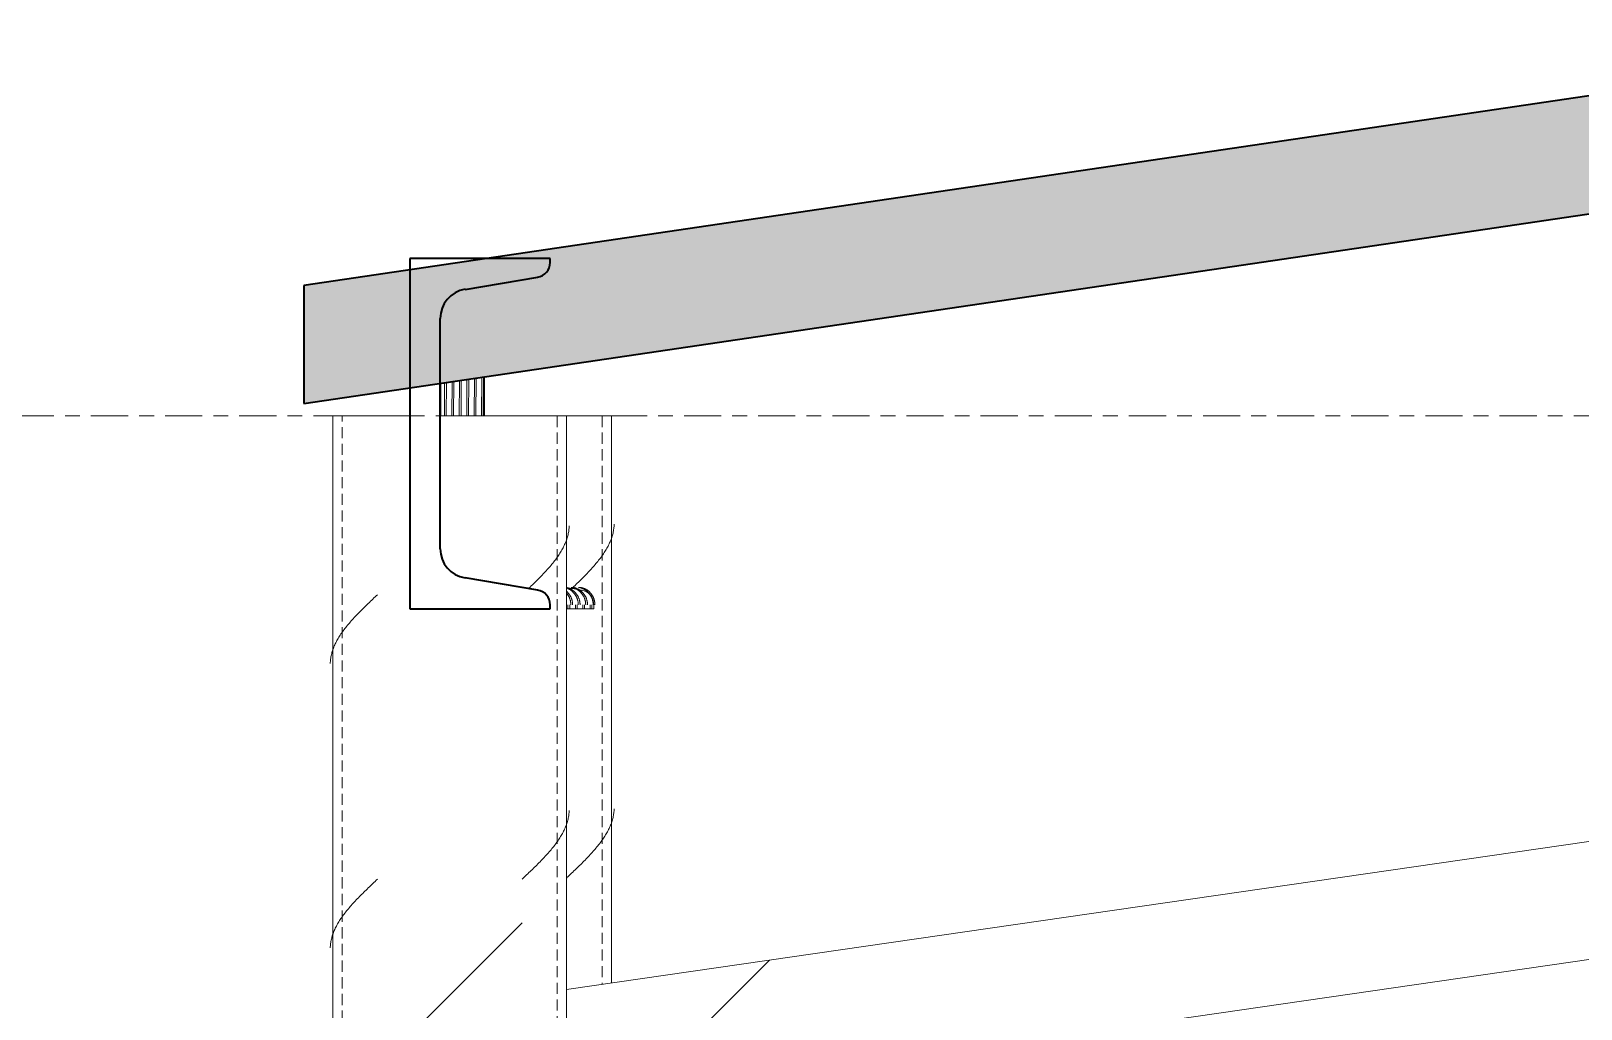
# Model space of a CAD drawing. Header units: centimetres. Extents: x -13467 to 3766, y -437 to 1921.
# Drawn here: x -13135 to -13068.6, y 490.1 to 532 of the extents above; entities that cross this region are included whole.
import ezdxf

# ---------------------------------------------------------------- set-up
doc = ezdxf.new("R2010")
doc.units = ezdxf.units.CM
doc.linetypes.add('Centre', pattern=[3.175, 0.635, -0.475, 1.59, -0.475])
doc.linetypes.add('Hidden', pattern=[0.714375, 0.47625, -0.238125])
for name, color, linetype, lineweight in [('A-FLOR-LEVL', 7, 'Continuous', 9), ('A-ROOF', 7, 'Continuous', 9), ('A-ROOF-PATT', 7, 'Continuous', 35), ('S-BEAM', 7, 'Continuous', 9), ('S-COLS', 7, 'Continuous', 9)]:
    doc.layers.add(name, color=color, linetype=linetype, lineweight=lineweight)
pattern_1 = [(45, (-5050.647, 712), (-25.14472, 25.14472), []), (45, (-5050.647, 750.1), (-25.14472, 25.14472), [])]

# ---------------------------------------------------------------- blocks, each defined once
blk = doc.blocks.new('FP_1-Sección 1-1')
at = {"layer": 'S-COLS'}
blk.add_line((-13112.09, 448.625), (-13112.09, 515.53), dxfattribs=at)
at = {"layer": 'S-COLS', "color": 9, "true_color": 0xc0c0c0}
for p, q in [((-13112.023, 510.441), (-13112.012, 510.487)), ((-13112.012, 510.487), (-13112.003, 510.534)), ((-13112.003, 510.534), (-13111.995, 510.581)), ((-13111.995, 510.581), (-13111.989, 510.628)), ((-13111.989, 510.628), (-13111.983, 510.674)), ((-13111.983, 510.674), (-13111.979, 510.721)), ((-13111.979, 510.721), (-13111.976, 510.768)), ((-13111.976, 510.768), (-13111.974, 510.815)), ((-13112.287, 509.786), (-13112.261, 509.833)), ((-13112.261, 509.833), (-13112.236, 509.88)), ((-13112.236, 509.88), (-13112.212, 509.926)), ((-13112.212, 509.926), (-13112.189, 509.973)), ((-13112.189, 509.973), (-13112.168, 510.02)), ((-13112.168, 510.02), (-13112.147, 510.067)), ((-13112.147, 510.067), (-13112.127, 510.113)), ((-13112.127, 510.113), (-13112.109, 510.16)), ((-13112.109, 510.16), (-13112.092, 510.207)), ((-13112.092, 510.207), (-13112.076, 510.254)), ((-13112.076, 510.254), (-13112.061, 510.3)), ((-13112.061, 510.3), (-13112.047, 510.347)), ((-13112.047, 510.347), (-13112.034, 510.394)), ((-13112.034, 510.394), (-13112.023, 510.441)), ((-13112.751, 509.131), (-13112.713, 509.178)), ((-13112.713, 509.178), (-13112.675, 509.225)), ((-13112.675, 509.225), (-13112.638, 509.272)), ((-13112.638, 509.272), (-13112.601, 509.318)), ((-13112.601, 509.318), (-13112.566, 509.365)), ((-13112.566, 509.365), (-13112.531, 509.412)), ((-13112.531, 509.412), (-13112.497, 509.459)), ((-13112.497, 509.459), (-13112.464, 509.505)), ((-13112.464, 509.505), (-13112.432, 509.552)), ((-13112.432, 509.552), (-13112.401, 509.599)), ((-13112.401, 509.599), (-13112.371, 509.646)), ((-13112.371, 509.646), (-13112.342, 509.693)), ((-13112.342, 509.693), (-13112.314, 509.739)), ((-13112.314, 509.739), (-13112.287, 509.786)), ((-13113.361, 508.477), (-13113.314, 508.524)), ((-13113.314, 508.524), (-13113.268, 508.57)), ((-13113.268, 508.57), (-13113.221, 508.617)), ((-13113.221, 508.617), (-13113.176, 508.664)), ((-13113.176, 508.664), (-13113.131, 508.711)), ((-13113.131, 508.711), (-13113.086, 508.757)), ((-13113.086, 508.757), (-13113.042, 508.804)), ((-13113.042, 508.804), (-13112.999, 508.851)), ((-13112.999, 508.851), (-13112.956, 508.898)), ((-13112.956, 508.898), (-13112.914, 508.944)), ((-13112.914, 508.944), (-13112.872, 508.991)), ((-13112.872, 508.991), (-13112.831, 509.038)), ((-13112.831, 509.038), (-13112.791, 509.085)), ((-13112.791, 509.085), (-13112.751, 509.131)), ((-13113.698, 508.15), (-13113.649, 508.196)), ((-13113.649, 508.196), (-13113.601, 508.243)), ((-13113.601, 508.243), (-13113.552, 508.29)), ((-13113.552, 508.29), (-13113.504, 508.337)), ((-13113.504, 508.337), (-13113.456, 508.383)), ((-13113.456, 508.383), (-13113.408, 508.43)), ((-13113.408, 508.43), (-13113.361, 508.477)), ((-13111.979, 498.532), (-13111.976, 498.578)), ((-13111.976, 498.578), (-13111.974, 498.625)), ((-13112.168, 497.83), (-13112.147, 497.877)), ((-13112.147, 497.877), (-13112.127, 497.924)), ((-13112.127, 497.924), (-13112.109, 497.971)), ((-13112.109, 497.971), (-13112.092, 498.017)), ((-13112.092, 498.017), (-13112.076, 498.064)), ((-13112.076, 498.064), (-13112.061, 498.111)), ((-13112.061, 498.111), (-13112.047, 498.158)), ((-13112.047, 498.158), (-13112.034, 498.204)), ((-13112.034, 498.204), (-13112.023, 498.251)), ((-13112.023, 498.251), (-13112.012, 498.298)), ((-13112.012, 498.298), (-13112.003, 498.345)), ((-13112.003, 498.345), (-13111.995, 498.391)), ((-13111.995, 498.391), (-13111.989, 498.438)), ((-13111.989, 498.438), (-13111.983, 498.485)), ((-13111.983, 498.485), (-13111.979, 498.532)), ((-13112.566, 497.176), (-13112.531, 497.223)), ((-13112.531, 497.223), (-13112.497, 497.269)), ((-13112.497, 497.269), (-13112.464, 497.316)), ((-13112.464, 497.316), (-13112.432, 497.363)), ((-13112.432, 497.363), (-13112.401, 497.41)), ((-13112.401, 497.41), (-13112.371, 497.456)), ((-13112.371, 497.456), (-13112.342, 497.503)), ((-13112.342, 497.503), (-13112.314, 497.55)), ((-13112.314, 497.55), (-13112.287, 497.597)), ((-13112.287, 497.597), (-13112.261, 497.643)), ((-13112.261, 497.643), (-13112.236, 497.69)), ((-13112.236, 497.69), (-13112.212, 497.737)), ((-13112.212, 497.737), (-13112.189, 497.784)), ((-13112.189, 497.784), (-13112.168, 497.83)), ((-13113.131, 496.521), (-13113.086, 496.568)), ((-13113.086, 496.568), (-13113.042, 496.615)), ((-13113.042, 496.615), (-13112.999, 496.661)), ((-13112.999, 496.661), (-13112.956, 496.708)), ((-13112.956, 496.708), (-13112.914, 496.755)), ((-13112.914, 496.755), (-13112.872, 496.802)), ((-13112.872, 496.802), (-13112.831, 496.849)), ((-13112.831, 496.849), (-13112.791, 496.895)), ((-13112.791, 496.895), (-13112.751, 496.942)), ((-13112.751, 496.942), (-13112.713, 496.989)), ((-13112.713, 496.989), (-13112.675, 497.036)), ((-13112.675, 497.036), (-13112.638, 497.082)), ((-13112.638, 497.082), (-13112.601, 497.129)), ((-13112.601, 497.129), (-13112.566, 497.176)), ((-13113.797, 495.867), (-13113.748, 495.913)), ((-13113.748, 495.913), (-13113.698, 495.96)), ((-13113.698, 495.96), (-13113.649, 496.007)), ((-13113.649, 496.007), (-13113.601, 496.054)), ((-13113.601, 496.054), (-13113.552, 496.1)), ((-13113.552, 496.1), (-13113.504, 496.147)), ((-13113.504, 496.147), (-13113.456, 496.194)), ((-13113.456, 496.194), (-13113.408, 496.241)), ((-13113.408, 496.241), (-13113.361, 496.287)), ((-13113.361, 496.287), (-13113.314, 496.334)), ((-13113.314, 496.334), (-13113.268, 496.381)), ((-13113.268, 496.381), (-13113.221, 496.428)), ((-13113.221, 496.428), (-13113.176, 496.474)), ((-13113.176, 496.474), (-13113.131, 496.521)), ((-13113.995, 495.68), (-13113.945, 495.726)), ((-13113.945, 495.726), (-13113.896, 495.773)), ((-13113.896, 495.773), (-13113.846, 495.82)), ((-13113.846, 495.82), (-13113.797, 495.867))]:
    blk.add_line(p, q, dxfattribs=at)
blk = doc.blocks.new('FP_2-Sección 1-1')
at = {"layer": 'S-COLS'}
blk.add_line((-13122.09, 515.53), (-13122.09, 448.625), dxfattribs=at)
at = {"layer": 'S-COLS', "color": 9, "true_color": 0xc0c0c0}
for p, q in [((-13120.235, 507.822), (-13120.185, 507.869)), ((-13120.959, 507.121), (-13120.913, 507.168)), ((-13120.913, 507.168), (-13120.866, 507.214)), ((-13120.866, 507.214), (-13120.819, 507.261)), ((-13120.819, 507.261), (-13120.772, 507.308)), ((-13120.772, 507.308), (-13120.724, 507.355)), ((-13120.724, 507.355), (-13120.676, 507.401)), ((-13120.676, 507.401), (-13120.628, 507.448)), ((-13120.628, 507.448), (-13120.579, 507.495)), ((-13120.579, 507.495), (-13120.531, 507.542)), ((-13120.531, 507.542), (-13120.482, 507.588)), ((-13120.482, 507.588), (-13120.432, 507.635)), ((-13120.432, 507.635), (-13120.383, 507.682)), ((-13120.383, 507.682), (-13120.334, 507.729)), ((-13120.334, 507.729), (-13120.284, 507.776)), ((-13120.284, 507.776), (-13120.235, 507.822)), ((-13121.543, 506.466), (-13121.505, 506.513)), ((-13121.505, 506.513), (-13121.467, 506.56)), ((-13121.467, 506.56), (-13121.429, 506.607)), ((-13121.429, 506.607), (-13121.389, 506.653)), ((-13121.389, 506.653), (-13121.349, 506.7)), ((-13121.349, 506.7), (-13121.308, 506.747)), ((-13121.308, 506.747), (-13121.266, 506.794)), ((-13121.266, 506.794), (-13121.224, 506.84)), ((-13121.224, 506.84), (-13121.181, 506.887)), ((-13121.181, 506.887), (-13121.138, 506.934)), ((-13121.138, 506.934), (-13121.094, 506.981)), ((-13121.094, 506.981), (-13121.049, 507.027)), ((-13121.049, 507.027), (-13121.004, 507.074)), ((-13121.004, 507.074), (-13120.959, 507.121)), ((-13121.968, 505.812), (-13121.944, 505.859)), ((-13121.944, 505.859), (-13121.919, 505.905)), ((-13121.919, 505.905), (-13121.893, 505.952)), ((-13121.893, 505.952), (-13121.866, 505.999)), ((-13121.866, 505.999), (-13121.838, 506.046)), ((-13121.838, 506.046), (-13121.809, 506.092)), ((-13121.809, 506.092), (-13121.779, 506.139)), ((-13121.779, 506.139), (-13121.748, 506.186)), ((-13121.748, 506.186), (-13121.716, 506.233)), ((-13121.716, 506.233), (-13121.683, 506.279)), ((-13121.683, 506.279), (-13121.649, 506.326)), ((-13121.649, 506.326), (-13121.614, 506.373)), ((-13121.614, 506.373), (-13121.579, 506.42)), ((-13121.579, 506.42), (-13121.543, 506.466)), ((-13122.185, 505.157), (-13122.177, 505.204)), ((-13122.177, 505.204), (-13122.168, 505.251)), ((-13122.168, 505.251), (-13122.157, 505.297)), ((-13122.157, 505.297), (-13122.146, 505.344)), ((-13122.146, 505.344), (-13122.133, 505.391)), ((-13122.133, 505.391), (-13122.119, 505.438)), ((-13122.119, 505.438), (-13122.104, 505.484)), ((-13122.104, 505.484), (-13122.088, 505.531)), ((-13122.088, 505.531), (-13122.071, 505.578)), ((-13122.071, 505.578), (-13122.053, 505.625)), ((-13122.053, 505.625), (-13122.033, 505.672)), ((-13122.033, 505.672), (-13122.012, 505.718)), ((-13122.012, 505.718), (-13121.991, 505.765)), ((-13121.991, 505.765), (-13121.968, 505.812)), ((-13122.206, 504.923), (-13122.204, 504.97)), ((-13122.204, 504.97), (-13122.201, 505.017)), ((-13122.201, 505.017), (-13122.197, 505.064)), ((-13122.197, 505.064), (-13122.191, 505.11)), ((-13122.191, 505.11), (-13122.185, 505.157)), ((-13120.676, 495.212), (-13120.628, 495.259)), ((-13120.628, 495.259), (-13120.579, 495.306)), ((-13120.579, 495.306), (-13120.531, 495.352)), ((-13120.531, 495.352), (-13120.482, 495.399)), ((-13120.482, 495.399), (-13120.432, 495.446)), ((-13120.432, 495.446), (-13120.383, 495.493)), ((-13120.383, 495.493), (-13120.334, 495.539)), ((-13120.334, 495.539), (-13120.284, 495.586)), ((-13120.284, 495.586), (-13120.235, 495.633)), ((-13120.235, 495.633), (-13120.185, 495.68)), ((-13121.349, 494.511), (-13121.308, 494.557)), ((-13121.308, 494.557), (-13121.266, 494.604)), ((-13121.266, 494.604), (-13121.224, 494.651)), ((-13121.224, 494.651), (-13121.181, 494.698)), ((-13121.181, 494.698), (-13121.138, 494.744)), ((-13121.138, 494.744), (-13121.094, 494.791)), ((-13121.094, 494.791), (-13121.049, 494.838)), ((-13121.049, 494.838), (-13121.004, 494.885)), ((-13121.004, 494.885), (-13120.959, 494.932)), ((-13120.959, 494.932), (-13120.913, 494.978)), ((-13120.913, 494.978), (-13120.866, 495.025)), ((-13120.866, 495.025), (-13120.819, 495.072)), ((-13120.819, 495.072), (-13120.772, 495.119)), ((-13120.772, 495.119), (-13120.724, 495.165)), ((-13120.724, 495.165), (-13120.676, 495.212)), ((-13121.838, 493.856), (-13121.809, 493.903)), ((-13121.809, 493.903), (-13121.779, 493.95)), ((-13121.779, 493.95), (-13121.748, 493.996)), ((-13121.748, 493.996), (-13121.716, 494.043)), ((-13121.716, 494.043), (-13121.683, 494.09)), ((-13121.683, 494.09), (-13121.649, 494.137)), ((-13121.649, 494.137), (-13121.614, 494.183)), ((-13121.614, 494.183), (-13121.579, 494.23)), ((-13121.579, 494.23), (-13121.543, 494.277)), ((-13121.543, 494.277), (-13121.505, 494.324)), ((-13121.505, 494.324), (-13121.467, 494.37)), ((-13121.467, 494.37), (-13121.429, 494.417)), ((-13121.429, 494.417), (-13121.389, 494.464)), ((-13121.389, 494.464), (-13121.349, 494.511)), ((-13122.133, 493.202), (-13122.119, 493.248)), ((-13122.119, 493.248), (-13122.104, 493.295)), ((-13122.104, 493.295), (-13122.088, 493.342)), ((-13122.088, 493.342), (-13122.071, 493.389)), ((-13122.071, 493.389), (-13122.053, 493.435)), ((-13122.053, 493.435), (-13122.033, 493.482)), ((-13122.033, 493.482), (-13122.012, 493.529)), ((-13122.012, 493.529), (-13121.991, 493.576)), ((-13121.991, 493.576), (-13121.968, 493.622)), ((-13121.968, 493.622), (-13121.944, 493.669)), ((-13121.944, 493.669), (-13121.919, 493.716)), ((-13121.919, 493.716), (-13121.893, 493.763)), ((-13121.893, 493.763), (-13121.866, 493.809)), ((-13121.866, 493.809), (-13121.838, 493.856)), ((-13122.206, 492.734), (-13122.204, 492.781)), ((-13122.204, 492.781), (-13122.201, 492.827)), ((-13122.201, 492.827), (-13122.197, 492.874)), ((-13122.197, 492.874), (-13122.191, 492.921)), ((-13122.191, 492.921), (-13122.185, 492.968)), ((-13122.185, 492.968), (-13122.177, 493.015)), ((-13122.177, 493.015), (-13122.168, 493.061)), ((-13122.168, 493.061), (-13122.157, 493.108)), ((-13122.157, 493.108), (-13122.146, 493.155)), ((-13122.146, 493.155), (-13122.133, 493.202))]:
    blk.add_line(p, q, dxfattribs=at)
blk = doc.blocks.new('HSS Rectangular-Column - 100 x 100 mm-1472442-Sección 1-1')
at = {"layer": 'S-COLS', "true_color": 0xc0c0c0}
h = blk.add_hatch(dxfattribs=at)
h.set_pattern_fill('FP_6', color=9, style=0, pattern_type=2)
h.set_pattern_definition(pattern_1)
h.paths.add_polyline_path([(-13114.908, 46.025), (-13113.995, 46.025), (-13113.995, 440.53), (-13120.185, 440.53), (-13120.111, 436.818), (-13118.723, 436.818), (-13118.564, 436.5), (-13120.185, 436.5), (-13120.111, 241.818), (-13118.723, 241.818), (-13118.564, 241.5), (-13120.185, 241.5), (-13120.185, 46.025)])
h.paths.add_polyline_path([(-13113.995, 441.483), (-13113.995, 449.578), (-13120.185, 449.574), (-13120.175, 441.483), (-13114.908, 441.483)])
h.paths.add_polyline_path([(-13120.185, 450.526), (-13120.175, 450.53), (-13113.995, 450.53), (-13113.995, 507.27), (-13118.801, 507.27), (-13118.801, 515.53), (-13120.185, 515.53), (-13120.185, 450.53)])
h.paths.add_polyline_path([(-13113.995, 508.181), (-13113.995, 515.53), (-13117.497, 515.53), (-13117.497, 509.842), (-13117.195, 509.02), (-13116.433, 508.587), (-13114.908, 508.333)])
at = {"layer": 'S-COLS'}
for p, q in [((-13122.09, 515.53), (-13120.185, 515.53)), ((-13118.792, 515.53), (-13120.185, 515.53)), ((-13113.995, 515.53), (-13117.497, 515.53)), ((-13113.995, 515.53), (-13112.09, 515.53))]:
    blk.add_line(p, q, dxfattribs=at)
at = {"layer": 'S-COLS', "linetype": 'Hidden'}
for p, q in [((-13121.69, 449.568), (-13121.69, 515.53)), ((-13112.49, 515.53), (-13112.49, 449.615))]:
    blk.add_line(p, q, dxfattribs=at)
at = {"layer": 'S-COLS'}
for name in ['FP_2-Sección 1-1', 'FP_1-Sección 1-1']:
    blk.add_blockref(name, (0, 0), dxfattribs=at)
blk = doc.blocks.new('FP_4-Sección 1-1')
at = {"layer": 'S-COLS'}
blk.add_line((-13110.164, 491.231), (-13110.164, 515.53), dxfattribs=at)
at = {"layer": 'S-COLS', "color": 9, "true_color": 0xc0c0c0}
for p, q in [((-13110.108, 510.466), (-13110.097, 510.513)), ((-13110.097, 510.513), (-13110.087, 510.559)), ((-13110.087, 510.559), (-13110.078, 510.606)), ((-13110.078, 510.606), (-13110.07, 510.653)), ((-13110.07, 510.653), (-13110.063, 510.7)), ((-13110.063, 510.7), (-13110.058, 510.746)), ((-13110.058, 510.746), (-13110.053, 510.793)), ((-13110.053, 510.793), (-13110.05, 510.84)), ((-13110.05, 510.84), (-13110.048, 510.887)), ((-13110.388, 509.811), (-13110.361, 509.858)), ((-13110.361, 509.858), (-13110.335, 509.905)), ((-13110.335, 509.905), (-13110.31, 509.952)), ((-13110.31, 509.952), (-13110.287, 509.998)), ((-13110.287, 509.998), (-13110.264, 510.045)), ((-13110.264, 510.045), (-13110.242, 510.092)), ((-13110.242, 510.092), (-13110.221, 510.139)), ((-13110.221, 510.139), (-13110.202, 510.185)), ((-13110.202, 510.185), (-13110.183, 510.232)), ((-13110.183, 510.232), (-13110.166, 510.279)), ((-13110.166, 510.279), (-13110.15, 510.326)), ((-13110.15, 510.326), (-13110.135, 510.372)), ((-13110.135, 510.372), (-13110.121, 510.419)), ((-13110.121, 510.419), (-13110.108, 510.466)), ((-13110.865, 509.157), (-13110.826, 509.203)), ((-13110.826, 509.203), (-13110.787, 509.25)), ((-13110.787, 509.25), (-13110.749, 509.297)), ((-13110.749, 509.297), (-13110.712, 509.344)), ((-13110.712, 509.344), (-13110.675, 509.39)), ((-13110.675, 509.39), (-13110.64, 509.437)), ((-13110.64, 509.437), (-13110.605, 509.484)), ((-13110.605, 509.484), (-13110.571, 509.531)), ((-13110.571, 509.531), (-13110.539, 509.577)), ((-13110.539, 509.577), (-13110.507, 509.624)), ((-13110.507, 509.624), (-13110.476, 509.671)), ((-13110.476, 509.671), (-13110.446, 509.718)), ((-13110.446, 509.718), (-13110.417, 509.764)), ((-13110.417, 509.764), (-13110.388, 509.811)), ((-13111.53, 508.455), (-13111.482, 508.502)), ((-13111.482, 508.502), (-13111.435, 508.549)), ((-13111.435, 508.549), (-13111.388, 508.596)), ((-13111.388, 508.596), (-13111.342, 508.642)), ((-13111.342, 508.642), (-13111.296, 508.689)), ((-13111.296, 508.689), (-13111.25, 508.736)), ((-13111.25, 508.736), (-13111.205, 508.783)), ((-13111.205, 508.783), (-13111.16, 508.829)), ((-13111.16, 508.829), (-13111.116, 508.876)), ((-13111.116, 508.876), (-13111.073, 508.923)), ((-13111.073, 508.923), (-13111.03, 508.97)), ((-13111.03, 508.97), (-13110.988, 509.016)), ((-13110.988, 509.016), (-13110.946, 509.063)), ((-13110.946, 509.063), (-13110.905, 509.11)), ((-13110.905, 509.11), (-13110.865, 509.157)), ((-13111.871, 508.128), (-13111.822, 508.175)), ((-13111.822, 508.175), (-13111.773, 508.222)), ((-13111.773, 508.222), (-13111.724, 508.268)), ((-13111.724, 508.268), (-13111.675, 508.315)), ((-13111.675, 508.315), (-13111.626, 508.362)), ((-13111.626, 508.362), (-13111.578, 508.409)), ((-13111.578, 508.409), (-13111.53, 508.455)), ((-13110.063, 498.51), (-13110.058, 498.557)), ((-13110.058, 498.557), (-13110.053, 498.604)), ((-13110.053, 498.604), (-13110.05, 498.65)), ((-13110.05, 498.65), (-13110.048, 498.697)), ((-13110.264, 497.856), (-13110.242, 497.902)), ((-13110.242, 497.902), (-13110.221, 497.949)), ((-13110.221, 497.949), (-13110.202, 497.996)), ((-13110.202, 497.996), (-13110.183, 498.043)), ((-13110.183, 498.043), (-13110.166, 498.089)), ((-13110.166, 498.089), (-13110.15, 498.136)), ((-13110.15, 498.136), (-13110.135, 498.183)), ((-13110.135, 498.183), (-13110.121, 498.23)), ((-13110.121, 498.23), (-13110.108, 498.276)), ((-13110.108, 498.276), (-13110.097, 498.323)), ((-13110.097, 498.323), (-13110.087, 498.37)), ((-13110.087, 498.37), (-13110.078, 498.417)), ((-13110.078, 498.417), (-13110.07, 498.463)), ((-13110.07, 498.463), (-13110.063, 498.51)), ((-13110.675, 497.201), (-13110.64, 497.248)), ((-13110.64, 497.248), (-13110.605, 497.295)), ((-13110.605, 497.295), (-13110.571, 497.341)), ((-13110.571, 497.341), (-13110.539, 497.388)), ((-13110.539, 497.388), (-13110.507, 497.435)), ((-13110.507, 497.435), (-13110.476, 497.482)), ((-13110.476, 497.482), (-13110.446, 497.528)), ((-13110.446, 497.528), (-13110.417, 497.575)), ((-13110.417, 497.575), (-13110.388, 497.622)), ((-13110.388, 497.622), (-13110.361, 497.669)), ((-13110.361, 497.669), (-13110.335, 497.715)), ((-13110.335, 497.715), (-13110.31, 497.762)), ((-13110.31, 497.762), (-13110.287, 497.809)), ((-13110.287, 497.809), (-13110.264, 497.856)), ((-13111.296, 496.5), (-13111.25, 496.546)), ((-13111.25, 496.546), (-13111.205, 496.593)), ((-13111.205, 496.593), (-13111.16, 496.64)), ((-13111.16, 496.64), (-13111.116, 496.687)), ((-13111.116, 496.687), (-13111.073, 496.733)), ((-13111.073, 496.733), (-13111.03, 496.78)), ((-13111.03, 496.78), (-13110.988, 496.827)), ((-13110.988, 496.827), (-13110.946, 496.874)), ((-13110.946, 496.874), (-13110.905, 496.92)), ((-13110.905, 496.92), (-13110.865, 496.967)), ((-13110.865, 496.967), (-13110.826, 497.014)), ((-13110.826, 497.014), (-13110.787, 497.061)), ((-13110.787, 497.061), (-13110.749, 497.108)), ((-13110.749, 497.108), (-13110.712, 497.154)), ((-13110.712, 497.154), (-13110.675, 497.201)), ((-13111.97, 495.845), (-13111.921, 495.892)), ((-13111.921, 495.892), (-13111.871, 495.939)), ((-13111.871, 495.939), (-13111.822, 495.985)), ((-13111.822, 495.985), (-13111.773, 496.032)), ((-13111.773, 496.032), (-13111.724, 496.079)), ((-13111.724, 496.079), (-13111.675, 496.126)), ((-13111.675, 496.126), (-13111.626, 496.172)), ((-13111.626, 496.172), (-13111.578, 496.219)), ((-13111.578, 496.219), (-13111.53, 496.266)), ((-13111.53, 496.266), (-13111.482, 496.313)), ((-13111.482, 496.313), (-13111.435, 496.359)), ((-13111.435, 496.359), (-13111.388, 496.406)), ((-13111.388, 496.406), (-13111.342, 496.453)), ((-13111.342, 496.453), (-13111.296, 496.5)), ((-13112.069, 495.752), (-13112.02, 495.798)), ((-13112.02, 495.798), (-13111.97, 495.845))]:
    blk.add_line(p, q, dxfattribs=at)
blk = doc.blocks.new('HSS Rectangular-Column - 100 x 100 mm-V3-Sección 1-1')
at = {"layer": 'S-COLS', "true_color": 0xc0c0c0}
h = blk.add_hatch(dxfattribs=at)
h.set_pattern_fill('FP_6', color=9, style=0, pattern_type=2)
h.set_pattern_definition(pattern_1)
h.paths.add_polyline_path([(-13112.09, 490.953), (-13112.069, 490.956), (-13112.09, 502.652)])
at = {"layer": 'S-COLS'}
blk.add_line((-13112.069, 515.53), (-13110.164, 515.53), dxfattribs=at)
at = {"layer": 'S-COLS', "linetype": 'Hidden'}
blk.add_line((-13110.564, 515.53), (-13110.564, 491.173), dxfattribs=at)
at = {"layer": 'S-COLS'}
blk.add_blockref('FP_4-Sección 1-1', (0, 0), dxfattribs=at)
blk = doc.blocks.new('C Shapes - C8x16-1473017-Sección 1-1')
at = {"layer": 'S-BEAM'}
blk.add_line((-13115.599, 515.53), (-13115.599, 517.208), dxfattribs=at)
blk = doc.blocks.new('FP_10-Sección 1-1')
at = {"layer": 'S-BEAM', "color": 9, "true_color": 0xc0c0c0}
for p, q in [((-13112.079, 508.173), (-13112.097, 508.177)), ((-13112.079, 508.006), (-13112.092, 508.018)), ((-13112.08, 507.928), (-13112.092, 507.941)), ((-13112.069, 508.146), (-13112.086, 508.152)), ((-13112.068, 507.914), (-13112.08, 507.928)), ((-13112.061, 508.168), (-13112.079, 508.173)), ((-13112.065, 507.993), (-13112.079, 508.006)), ((-13112.053, 508.139), (-13112.069, 508.146)), ((-13112.057, 507.899), (-13112.068, 507.914)), ((-13112.052, 507.981), (-13112.065, 507.993)), ((-13112.044, 508.163), (-13112.061, 508.168)), ((-13112.046, 507.885), (-13112.057, 507.899)), ((-13112.036, 508.132), (-13112.053, 508.139)), ((-13112.039, 507.968), (-13112.052, 507.981)), ((-13112.036, 507.87), (-13112.046, 507.885)), ((-13112.027, 508.158), (-13112.044, 508.163)), ((-13112.027, 507.955), (-13112.039, 507.968)), ((-13112.019, 508.125), (-13112.036, 508.132)), ((-13112.026, 507.855), (-13112.036, 507.87)), ((-13112.009, 508.152), (-13112.027, 508.158)), ((-13112.015, 507.941), (-13112.027, 507.955)), ((-13112.016, 507.839), (-13112.026, 507.855)), ((-13112.003, 508.117), (-13112.019, 508.125)), ((-13112.007, 507.824), (-13112.016, 507.839)), ((-13112.003, 507.928), (-13112.015, 507.941)), ((-13111.992, 508.146), (-13112.009, 508.152)), ((-13111.987, 508.109), (-13112.003, 508.117)), ((-13111.991, 507.914), (-13112.003, 507.928)), ((-13111.975, 508.139), (-13111.992, 508.146)), ((-13111.98, 507.899), (-13111.991, 507.914)), ((-13111.971, 508.1), (-13111.987, 508.109)), ((-13111.969, 507.885), (-13111.98, 507.899)), ((-13111.959, 508.132), (-13111.975, 508.139)), ((-13111.955, 508.091), (-13111.971, 508.1)), ((-13111.959, 507.87), (-13111.969, 507.885)), ((-13111.942, 508.125), (-13111.959, 508.132)), ((-13111.949, 507.855), (-13111.959, 507.87)), ((-13111.939, 508.082), (-13111.955, 508.091)), ((-13111.939, 507.839), (-13111.949, 507.855)), ((-13111.926, 508.117), (-13111.942, 508.125)), ((-13111.924, 508.072), (-13111.939, 508.082)), ((-13111.93, 507.824), (-13111.939, 507.839)), ((-13111.91, 508.109), (-13111.926, 508.117)), ((-13111.909, 508.062), (-13111.924, 508.072)), ((-13111.894, 508.1), (-13111.91, 508.109)), ((-13111.894, 508.051), (-13111.909, 508.062)), ((-13111.878, 508.091), (-13111.894, 508.1)), ((-13111.88, 508.04), (-13111.894, 508.051)), ((-13111.873, 508.18), (-13111.891, 508.184)), ((-13111.865, 508.029), (-13111.88, 508.04)), ((-13111.862, 508.082), (-13111.878, 508.091)), ((-13111.856, 508.177), (-13111.873, 508.18)), ((-13111.851, 508.018), (-13111.865, 508.029)), ((-13111.847, 508.072), (-13111.862, 508.082)), ((-13111.838, 508.173), (-13111.856, 508.177)), ((-13111.838, 508.006), (-13111.851, 508.018)), ((-13111.832, 508.062), (-13111.847, 508.072)), ((-13111.82, 508.168), (-13111.838, 508.173)), ((-13111.824, 507.993), (-13111.838, 508.006)), ((-13111.817, 508.051), (-13111.832, 508.062)), ((-13111.811, 507.981), (-13111.824, 507.993)), ((-13111.803, 508.163), (-13111.82, 508.168)), ((-13111.803, 508.04), (-13111.817, 508.051)), ((-13111.796, 508.18), (-13111.814, 508.184)), ((-13111.798, 507.968), (-13111.811, 507.981)), ((-13111.785, 508.158), (-13111.803, 508.163)), ((-13111.788, 508.029), (-13111.803, 508.04)), ((-13111.786, 507.955), (-13111.798, 507.968)), ((-13111.778, 508.177), (-13111.796, 508.18)), ((-13111.774, 508.018), (-13111.788, 508.029)), ((-13111.773, 507.941), (-13111.786, 507.955)), ((-13111.768, 508.152), (-13111.785, 508.158)), ((-13111.761, 508.173), (-13111.778, 508.177)), ((-13111.76, 508.006), (-13111.774, 508.018)), ((-13111.762, 507.928), (-13111.773, 507.941)), ((-13111.751, 508.146), (-13111.768, 508.152)), ((-13111.75, 507.914), (-13111.762, 507.928)), ((-13111.743, 508.168), (-13111.761, 508.173)), ((-13111.747, 507.993), (-13111.76, 508.006)), ((-13111.734, 508.139), (-13111.751, 508.146)), ((-13111.739, 507.899), (-13111.75, 507.914)), ((-13111.734, 507.981), (-13111.747, 507.993)), ((-13111.726, 508.163), (-13111.743, 508.168)), ((-13111.728, 507.885), (-13111.739, 507.899)), ((-13111.718, 508.132), (-13111.734, 508.139)), ((-13111.721, 507.968), (-13111.734, 507.981)), ((-13111.718, 507.87), (-13111.728, 507.885)), ((-13111.708, 508.158), (-13111.726, 508.163)), ((-13111.709, 507.955), (-13111.721, 507.968)), ((-13111.701, 508.125), (-13111.718, 508.132)), ((-13111.708, 507.855), (-13111.718, 507.87)), ((-13111.696, 507.941), (-13111.709, 507.955)), ((-13111.691, 508.152), (-13111.708, 508.158)), ((-13111.698, 507.839), (-13111.708, 507.855)), ((-13111.685, 508.117), (-13111.701, 508.125)), ((-13111.688, 507.824), (-13111.698, 507.839)), ((-13111.684, 507.928), (-13111.696, 507.941)), ((-13111.674, 508.146), (-13111.691, 508.152)), ((-13111.668, 508.109), (-13111.685, 508.117)), ((-13111.673, 507.914), (-13111.684, 507.928)), ((-13111.657, 508.139), (-13111.674, 508.146)), ((-13111.662, 507.899), (-13111.673, 507.914)), ((-13111.652, 508.1), (-13111.668, 508.109)), ((-13111.651, 507.885), (-13111.662, 507.899)), ((-13111.64, 508.132), (-13111.657, 508.139)), ((-13111.637, 508.091), (-13111.652, 508.1)), ((-13111.64, 507.87), (-13111.651, 507.885)), ((-13111.624, 508.125), (-13111.64, 508.132)), ((-13111.63, 507.855), (-13111.64, 507.87)), ((-13111.621, 508.082), (-13111.637, 508.091)), ((-13111.621, 507.839), (-13111.63, 507.855)), ((-13111.607, 508.117), (-13111.624, 508.125)), ((-13111.606, 508.072), (-13111.621, 508.082)), ((-13111.611, 507.824), (-13111.621, 507.839)), ((-13111.591, 508.109), (-13111.607, 508.117)), ((-13111.591, 508.062), (-13111.606, 508.072)), ((-13111.575, 508.1), (-13111.591, 508.109)), ((-13111.576, 508.051), (-13111.591, 508.062)), ((-13111.561, 508.04), (-13111.576, 508.051)), ((-13111.56, 508.091), (-13111.575, 508.1)), ((-13111.555, 508.18), (-13111.573, 508.184)), ((-13111.547, 508.029), (-13111.561, 508.04)), ((-13111.544, 508.082), (-13111.56, 508.091)), ((-13111.537, 508.177), (-13111.555, 508.18)), ((-13111.533, 508.018), (-13111.547, 508.029)), ((-13111.529, 508.072), (-13111.544, 508.082)), ((-13111.52, 508.173), (-13111.537, 508.177)), ((-13111.519, 508.006), (-13111.533, 508.018)), ((-13111.514, 508.062), (-13111.529, 508.072)), ((-13111.502, 508.168), (-13111.52, 508.173)), ((-13111.506, 507.993), (-13111.519, 508.006)), ((-13111.499, 508.051), (-13111.514, 508.062)), ((-13111.493, 507.981), (-13111.506, 507.993)), ((-13111.485, 508.163), (-13111.502, 508.168)), ((-13111.484, 508.04), (-13111.499, 508.051)), ((-13111.478, 508.18), (-13111.496, 508.184)), ((-13111.48, 507.968), (-13111.493, 507.981)), ((-13111.467, 508.158), (-13111.485, 508.163)), ((-13111.47, 508.029), (-13111.484, 508.04)), ((-13111.467, 507.955), (-13111.48, 507.968)), ((-13111.46, 508.177), (-13111.478, 508.18)), ((-13111.456, 508.018), (-13111.47, 508.029)), ((-13111.45, 508.152), (-13111.467, 508.158)), ((-13111.455, 507.941), (-13111.467, 507.955)), ((-13111.442, 508.173), (-13111.46, 508.177)), ((-13111.442, 508.006), (-13111.456, 508.018)), ((-13111.443, 507.928), (-13111.455, 507.941)), ((-13111.433, 508.146), (-13111.45, 508.152)), ((-13111.432, 507.914), (-13111.443, 507.928)), ((-13111.425, 508.168), (-13111.442, 508.173)), ((-13111.429, 507.993), (-13111.442, 508.006)), ((-13111.416, 508.139), (-13111.433, 508.146)), ((-13111.421, 507.899), (-13111.432, 507.914)), ((-13111.416, 507.981), (-13111.429, 507.993)), ((-13111.407, 508.163), (-13111.425, 508.168)), ((-13111.41, 507.885), (-13111.421, 507.899)), ((-13111.399, 508.132), (-13111.416, 508.139)), ((-13111.403, 507.968), (-13111.416, 507.981)), ((-13111.399, 507.87), (-13111.41, 507.885)), ((-13111.39, 508.158), (-13111.407, 508.163)), ((-13111.39, 507.955), (-13111.403, 507.968)), ((-13111.383, 508.125), (-13111.399, 508.132)), ((-13111.389, 507.855), (-13111.399, 507.87)), ((-13111.373, 508.152), (-13111.39, 508.158)), ((-13111.378, 507.941), (-13111.39, 507.955)), ((-13111.38, 507.839), (-13111.389, 507.855)), ((-13111.366, 508.117), (-13111.383, 508.125)), ((-13111.37, 507.824), (-13111.38, 507.839)), ((-13111.366, 507.928), (-13111.378, 507.941)), ((-13111.356, 508.146), (-13111.373, 508.152)), ((-13111.35, 508.109), (-13111.366, 508.117)), ((-13111.355, 507.914), (-13111.366, 507.928)), ((-13111.339, 508.139), (-13111.356, 508.146)), ((-13111.344, 507.899), (-13111.355, 507.914)), ((-13111.334, 508.1), (-13111.35, 508.109)), ((-13111.333, 507.885), (-13111.344, 507.899)), ((-13111.322, 508.132), (-13111.339, 508.139)), ((-13111.318, 508.091), (-13111.334, 508.1)), ((-13111.322, 507.87), (-13111.333, 507.885)), ((-13111.306, 508.125), (-13111.322, 508.132)), ((-13111.312, 507.855), (-13111.322, 507.87)), ((-13111.303, 508.082), (-13111.318, 508.091)), ((-13111.302, 507.839), (-13111.312, 507.855)), ((-13111.289, 508.117), (-13111.306, 508.125)), ((-13111.288, 508.072), (-13111.303, 508.082)), ((-13111.293, 507.824), (-13111.302, 507.839)), ((-13111.273, 508.109), (-13111.289, 508.117)), ((-13111.273, 508.062), (-13111.288, 508.072)), ((-13111.257, 508.1), (-13111.273, 508.109)), ((-13111.258, 508.051), (-13111.273, 508.062)), ((-13111.243, 508.04), (-13111.258, 508.051)), ((-13111.241, 508.091), (-13111.257, 508.1)), ((-13111.229, 508.029), (-13111.243, 508.04)), ((-13111.226, 508.082), (-13111.241, 508.091)), ((-13111.215, 508.018), (-13111.229, 508.029)), ((-13111.21, 508.072), (-13111.226, 508.082)), ((-13111.201, 508.006), (-13111.215, 508.018)), ((-13111.195, 508.062), (-13111.21, 508.072)), ((-13111.188, 507.993), (-13111.201, 508.006)), ((-13111.181, 508.051), (-13111.195, 508.062)), ((-13111.175, 507.981), (-13111.188, 507.993)), ((-13111.166, 508.04), (-13111.181, 508.051)), ((-13111.162, 507.968), (-13111.175, 507.981)), ((-13111.152, 508.029), (-13111.166, 508.04)), ((-13111.149, 507.955), (-13111.162, 507.968)), ((-13111.138, 508.018), (-13111.152, 508.029)), ((-13111.137, 507.941), (-13111.149, 507.955)), ((-13111.124, 508.006), (-13111.138, 508.018)), ((-13111.125, 507.928), (-13111.137, 507.941)), ((-13111.114, 507.914), (-13111.125, 507.928)), ((-13111.111, 507.993), (-13111.124, 508.006)), ((-13111.102, 507.899), (-13111.114, 507.914)), ((-13111.097, 507.981), (-13111.111, 507.993)), ((-13111.092, 507.885), (-13111.102, 507.899)), ((-13111.085, 507.968), (-13111.097, 507.981)), ((-13111.081, 507.87), (-13111.092, 507.885)), ((-13111.072, 507.955), (-13111.085, 507.968)), ((-13111.071, 507.855), (-13111.081, 507.87)), ((-13111.06, 507.941), (-13111.072, 507.955)), ((-13111.061, 507.839), (-13111.071, 507.855)), ((-13111.052, 507.824), (-13111.061, 507.839)), ((-13111.048, 507.928), (-13111.06, 507.941)), ((-13111.036, 507.914), (-13111.048, 507.928)), ((-13111.025, 507.899), (-13111.036, 507.914)), ((-13111.014, 507.885), (-13111.025, 507.899)), ((-13111.004, 507.87), (-13111.014, 507.885)), ((-13110.994, 507.855), (-13111.004, 507.87)), ((-13110.984, 507.839), (-13110.994, 507.855)), ((-13110.975, 507.824), (-13110.984, 507.839)), ((-13111.998, 507.808), (-13112.007, 507.824)), ((-13111.989, 507.792), (-13111.998, 507.808)), ((-13111.981, 507.776), (-13111.989, 507.792)), ((-13111.973, 507.759), (-13111.981, 507.776)), ((-13111.966, 507.743), (-13111.973, 507.759)), ((-13111.959, 507.726), (-13111.966, 507.743)), ((-13111.952, 507.709), (-13111.959, 507.726)), ((-13111.946, 507.692), (-13111.952, 507.709)), ((-13111.94, 507.674), (-13111.946, 507.692)), ((-13111.935, 507.657), (-13111.94, 507.674)), ((-13111.93, 507.639), (-13111.935, 507.657)), ((-13111.921, 507.808), (-13111.93, 507.824)), ((-13111.925, 507.622), (-13111.93, 507.639)), ((-13111.921, 507.604), (-13111.925, 507.622)), ((-13111.912, 507.792), (-13111.921, 507.808)), ((-13111.918, 507.586), (-13111.921, 507.604)), ((-13111.914, 507.568), (-13111.918, 507.586)), ((-13111.912, 507.55), (-13111.914, 507.568)), ((-13111.904, 507.776), (-13111.912, 507.792)), ((-13111.909, 507.532), (-13111.912, 507.55)), ((-13111.907, 507.514), (-13111.909, 507.532)), ((-13111.906, 507.496), (-13111.907, 507.514)), ((-13111.905, 507.478), (-13111.906, 507.496)), ((-13111.904, 507.459), (-13111.905, 507.478)), ((-13111.896, 507.759), (-13111.904, 507.776)), ((-13111.904, 507.441), (-13111.904, 507.459)), ((-13111.889, 507.743), (-13111.896, 507.759)), ((-13111.882, 507.726), (-13111.889, 507.743)), ((-13111.875, 507.709), (-13111.882, 507.726)), ((-13111.869, 507.692), (-13111.875, 507.709)), ((-13111.863, 507.674), (-13111.869, 507.692)), ((-13111.858, 507.657), (-13111.863, 507.674)), ((-13111.853, 507.639), (-13111.858, 507.657)), ((-13111.848, 507.622), (-13111.853, 507.639)), ((-13111.844, 507.604), (-13111.848, 507.622)), ((-13111.841, 507.586), (-13111.844, 507.604)), ((-13111.837, 507.568), (-13111.841, 507.586)), ((-13111.835, 507.55), (-13111.837, 507.568)), ((-13111.832, 507.532), (-13111.835, 507.55)), ((-13111.83, 507.514), (-13111.832, 507.532)), ((-13111.829, 507.496), (-13111.83, 507.514)), ((-13111.828, 507.478), (-13111.829, 507.496)), ((-13111.827, 507.459), (-13111.828, 507.478)), ((-13111.827, 507.441), (-13111.827, 507.459)), ((-13111.679, 507.808), (-13111.688, 507.824)), ((-13111.671, 507.792), (-13111.679, 507.808)), ((-13111.663, 507.776), (-13111.671, 507.792)), ((-13111.655, 507.759), (-13111.663, 507.776)), ((-13111.647, 507.743), (-13111.655, 507.759)), ((-13111.64, 507.726), (-13111.647, 507.743)), ((-13111.634, 507.709), (-13111.64, 507.726)), ((-13111.628, 507.692), (-13111.634, 507.709)), ((-13111.622, 507.674), (-13111.628, 507.692)), ((-13111.617, 507.657), (-13111.622, 507.674)), ((-13111.612, 507.639), (-13111.617, 507.657)), ((-13111.607, 507.622), (-13111.612, 507.639)), ((-13111.602, 507.808), (-13111.611, 507.824)), ((-13111.603, 507.604), (-13111.607, 507.622)), ((-13111.599, 507.586), (-13111.603, 507.604)), ((-13111.594, 507.792), (-13111.602, 507.808)), ((-13111.596, 507.568), (-13111.599, 507.586)), ((-13111.593, 507.55), (-13111.596, 507.568)), ((-13111.585, 507.776), (-13111.594, 507.792)), ((-13111.591, 507.532), (-13111.593, 507.55)), ((-13111.589, 507.514), (-13111.591, 507.532)), ((-13111.588, 507.496), (-13111.589, 507.514)), ((-13111.587, 507.478), (-13111.588, 507.496)), ((-13111.586, 507.459), (-13111.587, 507.478)), ((-13111.586, 507.441), (-13111.586, 507.459)), ((-13111.578, 507.759), (-13111.585, 507.776)), ((-13111.57, 507.743), (-13111.578, 507.759)), ((-13111.563, 507.726), (-13111.57, 507.743)), ((-13111.557, 507.709), (-13111.563, 507.726)), ((-13111.55, 507.692), (-13111.557, 507.709)), ((-13111.545, 507.674), (-13111.55, 507.692)), ((-13111.539, 507.657), (-13111.545, 507.674)), ((-13111.534, 507.639), (-13111.539, 507.657)), ((-13111.53, 507.622), (-13111.534, 507.639)), ((-13111.526, 507.604), (-13111.53, 507.622)), ((-13111.522, 507.586), (-13111.526, 507.604)), ((-13111.519, 507.568), (-13111.522, 507.586)), ((-13111.516, 507.55), (-13111.519, 507.568)), ((-13111.514, 507.532), (-13111.516, 507.55)), ((-13111.512, 507.514), (-13111.514, 507.532)), ((-13111.511, 507.496), (-13111.512, 507.514)), ((-13111.51, 507.478), (-13111.511, 507.496)), ((-13111.509, 507.459), (-13111.51, 507.478)), ((-13111.509, 507.441), (-13111.509, 507.459)), ((-13111.361, 507.808), (-13111.37, 507.824)), ((-13111.353, 507.792), (-13111.361, 507.808)), ((-13111.344, 507.776), (-13111.353, 507.792)), ((-13111.337, 507.759), (-13111.344, 507.776)), ((-13111.329, 507.743), (-13111.337, 507.759)), ((-13111.322, 507.726), (-13111.329, 507.743)), ((-13111.316, 507.709), (-13111.322, 507.726)), ((-13111.309, 507.692), (-13111.316, 507.709)), ((-13111.304, 507.674), (-13111.309, 507.692)), ((-13111.298, 507.657), (-13111.304, 507.674)), ((-13111.293, 507.639), (-13111.298, 507.657)), ((-13111.284, 507.808), (-13111.293, 507.824)), ((-13111.289, 507.622), (-13111.293, 507.639)), ((-13111.285, 507.604), (-13111.289, 507.622)), ((-13111.281, 507.586), (-13111.285, 507.604)), ((-13111.275, 507.792), (-13111.284, 507.808)), ((-13111.278, 507.568), (-13111.281, 507.586)), ((-13111.275, 507.55), (-13111.278, 507.568)), ((-13111.267, 507.776), (-13111.275, 507.792)), ((-13111.273, 507.532), (-13111.275, 507.55)), ((-13111.271, 507.514), (-13111.273, 507.532)), ((-13111.27, 507.496), (-13111.271, 507.514)), ((-13111.269, 507.478), (-13111.27, 507.496)), ((-13111.268, 507.459), (-13111.269, 507.478)), ((-13111.268, 507.441), (-13111.268, 507.459)), ((-13111.259, 507.759), (-13111.267, 507.776)), ((-13111.252, 507.743), (-13111.259, 507.759)), ((-13111.245, 507.726), (-13111.252, 507.743)), ((-13111.238, 507.709), (-13111.245, 507.726)), ((-13111.232, 507.692), (-13111.238, 507.709)), ((-13111.226, 507.674), (-13111.232, 507.692)), ((-13111.221, 507.657), (-13111.226, 507.674)), ((-13111.216, 507.639), (-13111.221, 507.657)), ((-13111.212, 507.622), (-13111.216, 507.639)), ((-13111.208, 507.604), (-13111.212, 507.622)), ((-13111.204, 507.586), (-13111.208, 507.604)), ((-13111.201, 507.568), (-13111.204, 507.586)), ((-13111.198, 507.55), (-13111.201, 507.568)), ((-13111.196, 507.532), (-13111.198, 507.55)), ((-13111.194, 507.514), (-13111.196, 507.532)), ((-13111.192, 507.496), (-13111.194, 507.514)), ((-13111.191, 507.478), (-13111.192, 507.496)), ((-13111.191, 507.459), (-13111.191, 507.478)), ((-13111.191, 507.441), (-13111.191, 507.459)), ((-13111.043, 507.808), (-13111.052, 507.824)), ((-13111.034, 507.792), (-13111.043, 507.808)), ((-13111.026, 507.776), (-13111.034, 507.792)), ((-13111.018, 507.759), (-13111.026, 507.776)), ((-13111.011, 507.743), (-13111.018, 507.759)), ((-13111.004, 507.726), (-13111.011, 507.743)), ((-13110.997, 507.709), (-13111.004, 507.726)), ((-13110.991, 507.692), (-13110.997, 507.709)), ((-13110.985, 507.674), (-13110.991, 507.692)), ((-13110.98, 507.657), (-13110.985, 507.674)), ((-13110.975, 507.639), (-13110.98, 507.657)), ((-13110.966, 507.808), (-13110.975, 507.824)), ((-13110.971, 507.622), (-13110.975, 507.639)), ((-13110.967, 507.604), (-13110.971, 507.622)), ((-13110.963, 507.586), (-13110.967, 507.604)), ((-13110.957, 507.792), (-13110.966, 507.808)), ((-13110.96, 507.568), (-13110.963, 507.586)), ((-13110.957, 507.55), (-13110.96, 507.568)), ((-13110.949, 507.776), (-13110.957, 507.792)), ((-13110.955, 507.532), (-13110.957, 507.55)), ((-13110.953, 507.514), (-13110.955, 507.532)), ((-13110.951, 507.496), (-13110.953, 507.514)), ((-13110.95, 507.478), (-13110.951, 507.496)), ((-13110.95, 507.459), (-13110.95, 507.478)), ((-13110.95, 507.441), (-13110.95, 507.459)), ((-13110.941, 507.759), (-13110.949, 507.776)), ((-13110.934, 507.743), (-13110.941, 507.759)), ((-13110.927, 507.726), (-13110.934, 507.743)), ((-13110.92, 507.709), (-13110.927, 507.726)), ((-13110.914, 507.692), (-13110.92, 507.709)), ((-13110.908, 507.674), (-13110.914, 507.692)), ((-13110.903, 507.657), (-13110.908, 507.674)), ((-13110.898, 507.639), (-13110.903, 507.657)), ((-13110.893, 507.622), (-13110.898, 507.639)), ((-13110.889, 507.604), (-13110.893, 507.622)), ((-13110.886, 507.586), (-13110.889, 507.604)), ((-13110.883, 507.568), (-13110.886, 507.586)), ((-13110.88, 507.55), (-13110.883, 507.568)), ((-13110.877, 507.532), (-13110.88, 507.55)), ((-13110.876, 507.514), (-13110.877, 507.532)), ((-13110.874, 507.496), (-13110.876, 507.514)), ((-13110.873, 507.478), (-13110.874, 507.496)), ((-13110.873, 507.459), (-13110.873, 507.478)), ((-13110.872, 507.441), (-13110.873, 507.459))]:
    blk.add_line(p, q, dxfattribs=at)
blk = doc.blocks.new('C Shapes - C8x16-1473018-Sección 1-1')
at = {"layer": 'S-BEAM', "true_color": 0xc0c0c0}
h = blk.add_hatch(dxfattribs=at)
h.set_pattern_fill('FP_11', color=9, style=0, pattern_type=2)
h.set_pattern_definition([(89.638, (-13117.68, 712.001), (-0.15881893, 25.1445053), []), (89.638, (-13117.68, 750.101), (-0.15881893, 25.1445053), [])])
h.paths.add_polyline_path([(-13115.62, 515.53), (-13115.62, 517.204), (-13117.467, 516.932), (-13117.467, 515.53)])
h = blk.add_hatch(dxfattribs=at)
h.set_pattern_fill('FP_12', color=9, style=0, pattern_type=2)
h.set_pattern_definition([(89.638, (-13112.975, 712.001), (-0.15881893, 25.1445053), []), (89.638, (-13112.975, 750.101), (-0.15881893, 25.1445053), [])])
h.paths.add_polyline_path([(-13110.916, 507.27), (-13110.916, 507.441), (-13112.09, 507.441), (-13112.09, 507.27)])
at = {"layer": 'S-BEAM'}
for p, q in [((-13115.62, 517.204), (-13115.62, 515.53)), ((-13117.467, 515.53), (-13117.467, 516.932)), ((-13112.09, 508.176), (-13111.448, 508.069)), ((-13112.09, 507.27), (-13110.916, 507.27)), ((-13110.916, 507.441), (-13110.916, 507.27))]:
    blk.add_line(p, q, dxfattribs=at)
blk.add_ellipse((-13111.552, 507.441), major_axis=(0, 0.636), ratio=0.99998, start_param=4.712389, end_param=6.118077, dxfattribs=at)
blk.add_blockref('FP_10-Sección 1-1', (0, 0), dxfattribs=at)
blk = doc.blocks.new('C Shapes - C8x16-1473019-Sección 1-1')
at = {"layer": 'S-BEAM', "true_color": 0xc0c0c0}
h = blk.add_hatch(dxfattribs=at)
h.set_pattern_fill('FP_13', color=9, style=0, pattern_type=2)
h.set_pattern_definition([(89.993, (-13118.792, 712.001), (-0.00316795868, 25.1450005747), []), (89.993, (-13118.792, 750.101), (-0.00316795868, 25.1450005747), [])])
h.paths.add_polyline_path([(-13118.801, 521.789), (-13118.792, 521.79), (-13118.801, 522.27)])
at = {"layer": 'S-BEAM'}
for p, q in [((-13118.801, 521.789), (-13118.801, 522.27)), ((-13118.801, 507.27), (-13118.801, 516.735))]:
    blk.add_line(p, q, dxfattribs=at)
at = {"layer": 'S-BEAM', "lineweight": 35}
for p, q in [((-13118.792, 522.27), (-13118.792, 507.27)), ((-13112.792, 522.27), (-13118.792, 522.27)), ((-13112.792, 522.1), (-13112.792, 522.27)), ((-13116.433, 520.954), (-13113.324, 521.472)), ((-13117.497, 509.842), (-13117.497, 519.699)), ((-13113.324, 508.069), (-13116.433, 508.587)), ((-13118.792, 507.27), (-13112.792, 507.27)), ((-13112.792, 507.27), (-13112.792, 507.441))]:
    blk.add_line(p, q, dxfattribs=at)
for centre, radius, start, end in [((-13113.429, 522.1), 0.636, 279.46, 360), ((-13116.224, 519.699), 1.273, 99.46, 180), ((-13116.224, 509.842), 1.273, 180, 260.54), ((-13113.429, 507.441), 0.636, 0, 80.54)]:
    blk.add_arc(centre, radius, start, end, dxfattribs=at)
blk = doc.blocks.new('RVR_CERCHA_C01 - RVR_CERCHA_C01-1649010-Sección 1-1')
at = {"layer": 'S-BEAM', "true_color": 0xc0c0c0}
h = blk.add_hatch(dxfattribs=at)
h.set_pattern_fill('FP_6', color=9, style=0, pattern_type=2)
h.set_pattern_definition(pattern_1)
h.paths.add_polyline_path([(-13112.09, 485.9), (-12516.638, 572.081), (-12517.355, 577.029), (-13112.09, 490.953), (-13112.09, 488.692)])
at = {"layer": 'S-BEAM'}
for p, q in [((-12517.355, 577.029), (-13112.09, 490.953)), ((-12516.638, 572.081), (-13112.09, 485.9))]:
    blk.add_line(p, q, dxfattribs=at)
blk = doc.blocks.new('PQ_RVR_EST-01_ZZ_ZZ_MO_T_A_rvt-1-Sección 1-1')
at = {"layer": 'S-BEAM', "lineweight": 9}
for name in ['RVR_CERCHA_C01 - RVR_CERCHA_C01-1649010-Sección 1-1', 'C Shapes - C8x16-1473019-Sección 1-1', 'C Shapes - C8x16-1473018-Sección 1-1', 'C Shapes - C8x16-1473017-Sección 1-1']:
    blk.add_blockref(name, (0, 0), dxfattribs=at)
at = {"layer": 'S-COLS', "lineweight": 9}
for name in ['HSS Rectangular-Column - 100 x 100 mm-1472442-Sección 1-1', 'HSS Rectangular-Column - 100 x 100 mm-V3-Sección 1-1']:
    blk.add_blockref(name, (0, 0), dxfattribs=at)

msp = doc.modelspace()

# ---------------------------------------------------------------- hatches: boundary and pattern name
at = {"layer": 'A-ROOF-PATT', "lineweight": 9, "true_color": 0x9a9a9a}
msp.add_hatch(color=253, dxfattribs=at).paths.add_polyline_path([(-13123.344, 516.064), (-12483.997, 610.476), (-12483.997, 615.53), (-13123.344, 521.118), (-13123.344, 516.612)])

# ---------------------------------------------------------------- linework, layer by layer
at = {"layer": 'A-FLOR-LEVL', "color": 253, "linetype": 'Centre', "true_color": 0xaaaaaa}
msp.add_line((-13466.939, 515.53), (-6213.529, 515.53), dxfattribs=at)
at = {"layer": 'A-ROOF', "lineweight": 35}
for p, q in [((-12483.997, 615.53), (-13123.344, 521.118)), ((-13123.344, 516.064), (-12483.997, 610.476)), ((-13123.344, 521.118), (-13123.344, 516.064))]:
    msp.add_line(p, q, dxfattribs=at)

# ---------------------------------------------------------------- block references
at = {"lineweight": 5}
msp.add_blockref('PQ_RVR_EST-01_ZZ_ZZ_MO_T_A_rvt-1-Sección 1-1', (0, 0), dxfattribs=at)

doc.saveas('drawing.dxf')
